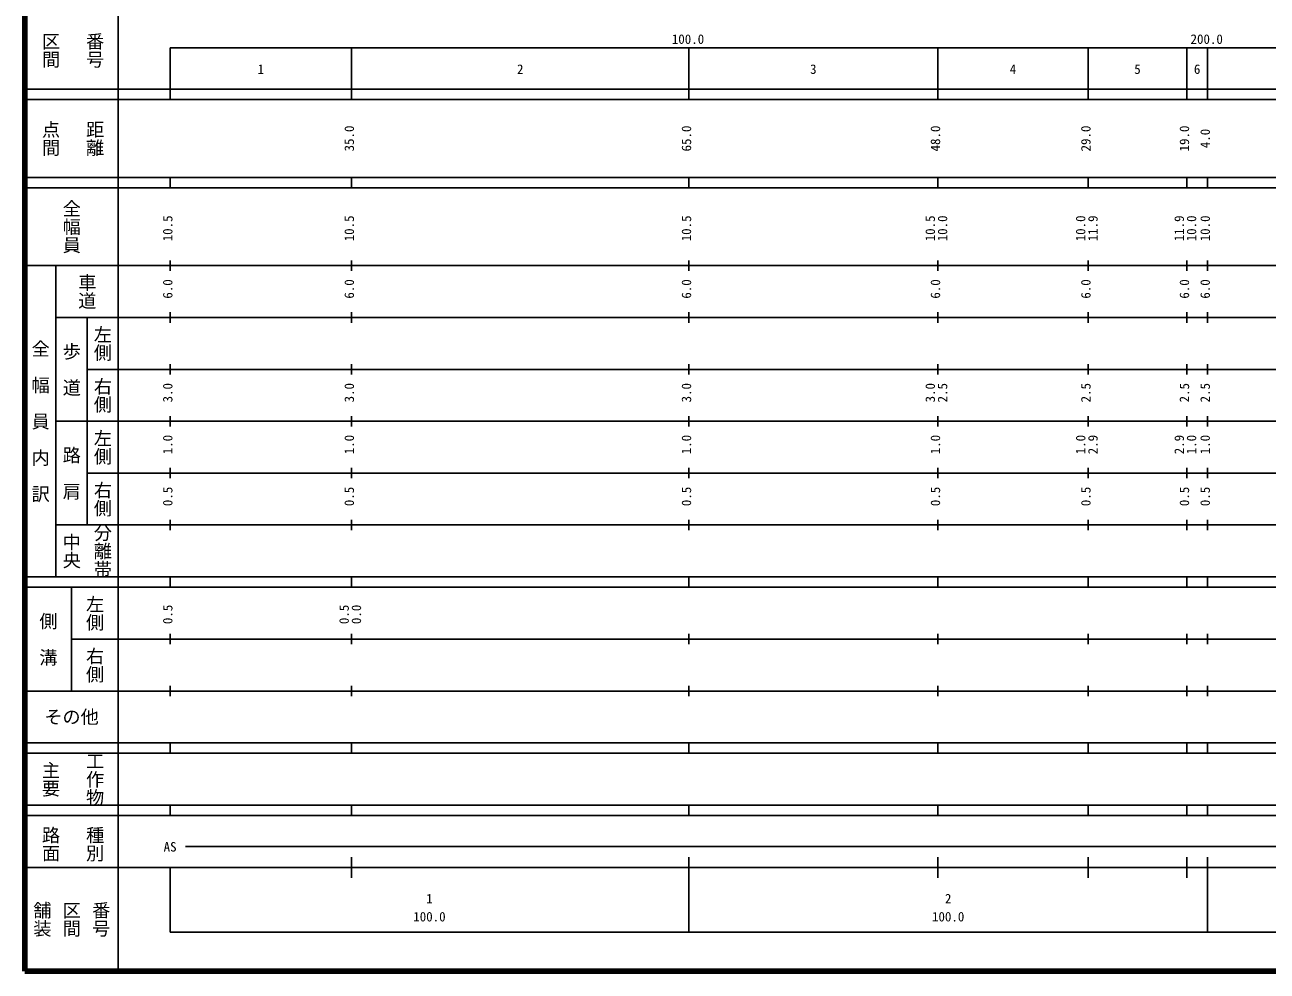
# Model space of a CAD drawing. Units: millimetres on the paper, enlarged 1000 times. Extents: x 40000 to 680000, y 20000 to 380000.
# Drawn here: x 40000 to 279497, y 20000 to 202409 of the extents above; entities that cross this region are included whole.
import ezdxf
from ezdxf.enums import TextEntityAlignment as Align

# ---------------------------------------------------------------- set-up
doc = ezdxf.new("R2010")
doc.units = ezdxf.units.MM
doc.header["$LTSCALE"] = 1000
doc.layers.add('M-TTL', color=2, linetype='Continuous', lineweight=140)
doc.layers.add('M-TTL-BAND', color=7, linetype='Continuous', lineweight=25)
doc.styles.add('@ＭＳ ゴシック', font='')
doc.styles.add('ＭＳ ゴシック', font='')
doc.styles.get('@ＭＳ ゴシック').set_extended_font_data('@MS Gothic')
doc.styles.get('ＭＳ ゴシック').set_extended_font_data('MS Gothic')

msp = doc.modelspace()

# ---------------------------------------------------------------- linework, layer by layer
at = {"layer": 'M-TTL'}
for p, q in [((40000, 380000), (40000, 20000)), ((40000, 20000), (680000, 20000))]:
    msp.add_line(p, q, dxfattribs=at)
at = {"layer": 'M-TTL-BAND'}
for p, q in [((58000, 370000), (58000, 20000)), ((68000, 198000), (579000, 198000)), ((68000, 198000), (68000, 188000)), ((103000, 188000), (103000, 198000)), ((168000, 188000), (168000, 198000)), ((216000, 188000), (216000, 198000)), ((245000, 188000), (245000, 198000)), ((264000, 188000), (264000, 198000)), ((268000, 188000), (268000, 198000)), ((40000, 190000), (579000, 190000)), ((40000, 188000), (579000, 188000)), ((40000, 173000), (579000, 173000)), ((68000, 171000), (68000, 173000)), ((103000, 171000), (103000, 173000)), ((168000, 171000), (168000, 173000)), ((216000, 171000), (216000, 173000)), ((245000, 171000), (245000, 173000)), ((264000, 171000), (264000, 173000)), ((268000, 171000), (268000, 173000)), ((40000, 171000), (579000, 171000)), ((40000, 156000), (579000, 156000)), ((46000, 96000), (46000, 156000)), ((68000, 155000), (68000, 157000)), ((103000, 155000), (103000, 157000)), ((168000, 155000), (168000, 157000)), ((216000, 155000), (216000, 157000)), ((245000, 155000), (245000, 157000)), ((264000, 155000), (264000, 157000)), ((268000, 155000), (268000, 157000)), ((68000, 145000), (68000, 147000)), ((103000, 145000), (103000, 147000)), ((168000, 145000), (168000, 147000)), ((216000, 145000), (216000, 147000)), ((245000, 145000), (245000, 147000)), ((264000, 145000), (264000, 147000)), ((268000, 145000), (268000, 147000)), ((46000, 146000), (579000, 146000)), ((52000, 146000), (52000, 106000)), ((68000, 135000), (68000, 137000)), ((103000, 135000), (103000, 137000)), ((168000, 135000), (168000, 137000)), ((216000, 135000), (216000, 137000)), ((245000, 135000), (245000, 137000)), ((264000, 135000), (264000, 137000)), ((268000, 135000), (268000, 137000)), ((52000, 136000), (579000, 136000)), ((68000, 125000), (68000, 127000)), ((103000, 125000), (103000, 127000)), ((168000, 125000), (168000, 127000)), ((216000, 125000), (216000, 127000)), ((245000, 125000), (245000, 127000)), ((264000, 125000), (264000, 127000)), ((268000, 125000), (268000, 127000)), ((46000, 126000), (579000, 126000)), ((52000, 116000), (579000, 116000)), ((68000, 115000), (68000, 117000)), ((103000, 115000), (103000, 117000)), ((168000, 115000), (168000, 117000)), ((216000, 115000), (216000, 117000)), ((245000, 115000), (245000, 117000)), ((264000, 115000), (264000, 117000)), ((268000, 115000), (268000, 117000)), ((46000, 106000), (579000, 106000)), ((68000, 105000), (68000, 107000)), ((103000, 105000), (103000, 107000)), ((168000, 105000), (168000, 107000)), ((216000, 105000), (216000, 107000)), ((245000, 105000), (245000, 107000)), ((264000, 105000), (264000, 107000)), ((268000, 105000), (268000, 107000)), ((40000, 96000), (579000, 96000)), ((68000, 94000), (68000, 96000)), ((103000, 94000), (103000, 96000)), ((168000, 94000), (168000, 96000)), ((216000, 94000), (216000, 96000)), ((245000, 94000), (245000, 96000)), ((264000, 94000), (264000, 96000)), ((268000, 94000), (268000, 96000)), ((40000, 94000), (579000, 94000)), ((49000, 94000), (49000, 74000)), ((49000, 84000), (579000, 84000)), ((68000, 83000), (68000, 85000)), ((103000, 83000), (103000, 85000)), ((168000, 83000), (168000, 85000)), ((216000, 83000), (216000, 85000)), ((245000, 83000), (245000, 85000)), ((264000, 83000), (264000, 85000)), ((268000, 83000), (268000, 85000)), ((68000, 73000), (68000, 75000)), ((103000, 73000), (103000, 75000)), ((168000, 73000), (168000, 75000)), ((216000, 73000), (216000, 75000)), ((245000, 73000), (245000, 75000)), ((264000, 73000), (264000, 75000)), ((268000, 73000), (268000, 75000)), ((40000, 74000), (579000, 74000)), ((40000, 64000), (579000, 64000)), ((68000, 62000), (68000, 64000)), ((103000, 62000), (103000, 64000)), ((168000, 62000), (168000, 64000)), ((216000, 62000), (216000, 64000)), ((245000, 62000), (245000, 64000)), ((264000, 62000), (264000, 64000)), ((268000, 62000), (268000, 64000)), ((40000, 62000), (579000, 62000)), ((40000, 52000), (579000, 52000)), ((68000, 50000), (68000, 52000)), ((103000, 50000), (103000, 52000)), ((168000, 50000), (168000, 52000)), ((216000, 50000), (216000, 52000)), ((245000, 50000), (245000, 52000)), ((264000, 50000), (264000, 52000)), ((268000, 50000), (268000, 52000)), ((40000, 50000), (579000, 50000)), ((71000, 44000), (565000, 44000)), ((103000, 38000), (103000, 42000)), ((168000, 27500), (168000, 42000)), ((216000, 38000), (216000, 42000)), ((245000, 38000), (245000, 42000)), ((264000, 38000), (264000, 42000)), ((268000, 27500), (268000, 42000)), ((40000, 40000), (579000, 40000)), ((68000, 40000), (68000, 27500)), ((68000, 27500), (579000, 27500))]:
    msp.add_line(p, q, dxfattribs=at)

# ---------------------------------------------------------------- texts
at = {"layer": 'M-TTL-BAND', "style": '@ＭＳ ゴシック'}
for s, p in [('区間', (45000, 197500)), ('番号', (53500, 197500)), ('点間', (45000, 180500)), ('距離', (53500, 180500)), ('全幅員', (49000, 163500)), ('車道', (52000, 151000)), ('左側', (55000, 141000)), ('全\u3000幅\u3000員\u3000内\u3000訳', (43000, 126000)), ('歩\u3000道', (49000, 136000)), ('右側', (55000, 131000)), ('左側', (55000, 121000)), ('路\u3000肩', (49000, 116000)), ('右側', (55000, 111000)), ('分離帯', (55000, 101000)), ('中央', (49000, 101000)), ('左側', (53500, 89000)), ('側\u3000溝', (44500, 84000)), ('右側', (53500, 79000)), ('主要', (45000, 57000)), ('工作物', (53500, 57000)), ('路面', (45000, 44500)), ('種別', (53500, 44500)), ('舗装', (43333, 30000)), ('区間', (49000, 30000)), ('番号', (54667, 30000))]:
    msp.add_text(s, height=2566, rotation=270, dxfattribs=at).set_placement(p, align=Align.MIDDLE_CENTER)
at = {"layer": 'M-TTL-BAND', "style": 'ＭＳ ゴシック'}
for s, p in [('100.0', (167844, 198195)), ('200.0', (267844, 198195)), ('1', (85500, 192405)), ('2', (135500, 192405)), ('3', (192000, 192405)), ('4', (230500, 192405)), ('5', (254500, 192405)), ('6', (266000, 192405)), ('AS', (68000, 42500)), ('1', (118000, 32523)), ('2', (218000, 32523)), ('100.0', (118000, 29033)), ('100.0', (218000, 29033))]:
    msp.add_text(s, height=1833, dxfattribs=at).set_placement(p, align=Align.BOTTOM_CENTER)
for s, p in [('35.0', (104000, 180500)), ('65.0', (169000, 180500)), ('48.0', (217000, 180500)), ('29.0', (246000, 180500)), ('19.0', (265000, 180500)), ('4.0', (269000, 180500)), ('10.5', (69000, 163174)), ('10.5', (104000, 163174)), ('10.5', (169000, 163174)), ('10.5', (216000, 163174)), ('10.0', (218370, 163174)), ('10.0', (245000, 163174)), ('11.9', (247370, 163174)), ('11.9', (264000, 163174)), ('10.0', (266370, 163174)), ('10.0', (269000, 163174)), ('6.0', (69000, 151500)), ('6.0', (104000, 151500)), ('6.0', (169000, 151500)), ('6.0', (217000, 151500)), ('6.0', (246000, 151500)), ('6.0', (265000, 151500)), ('6.0', (269000, 151500)), ('3.0', (69000, 131500)), ('3.0', (104000, 131500)), ('3.0', (169000, 131500)), ('3.0', (216000, 131500)), ('2.5', (218370, 131500)), ('2.5', (246000, 131500)), ('2.5', (265000, 131500)), ('2.5', (269000, 131500)), ('1.0', (69000, 121500)), ('1.0', (104000, 121500)), ('1.0', (169000, 121500)), ('1.0', (217000, 121500)), ('1.0', (245000, 121500)), ('2.9', (247370, 121500)), ('2.9', (264000, 121500)), ('1.0', (266370, 121500)), ('1.0', (269000, 121500)), ('0.5', (69000, 111500)), ('0.5', (104000, 111500)), ('0.5', (169000, 111500)), ('0.5', (217000, 111500)), ('0.5', (246000, 111500)), ('0.5', (265000, 111500)), ('0.5', (269000, 111500)), ('0.5', (69000, 88764)), ('0.5', (103000, 88764)), ('0.0', (105370, 88764))]:
    msp.add_text(s, height=1833, rotation=90, dxfattribs=at).set_placement(p, align=Align.BOTTOM_CENTER)
msp.add_text('その他', height=2566, dxfattribs=at).set_placement((49000, 69000), align=Align.MIDDLE_CENTER)

doc.saveas('drawing.dxf')
